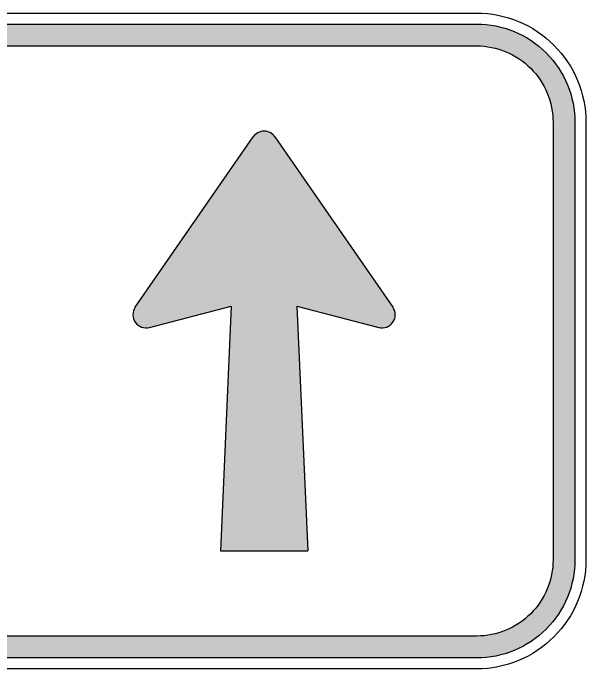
# Model space of a CAD drawing. Extents: x 44 to 263, y 138 to 206.
# Drawn here: x 210.8 to 263.2, y 146.3 to 206.3 of the extents above; entities that cross this region are included whole.
import ezdxf

# ---------------------------------------------------------------- set-up
doc = ezdxf.new("R2010")
doc.units = 0
doc.header["$LTSCALE"] = 12
doc.header["$MEASUREMENT"] = 0
doc.layers.add('L25', color=1, linetype='CONTINUOUS')
doc.layers.add('L35', color=3, linetype='CONTINUOUS')

# ---------------------------------------------------------------- blocks, each defined once
blk = doc.blocks.new('D1ARROW')
at = {"layer": 'L35'}
for p, q in [((-117.87, 222.83), (-9.87, 378.83)), ((9.87, 378.83), (117.87, 222.83)), ((-104.96, 204.39), (-30, 224)), ((-30, 224), (-40, 0)), ((30, 224), (104.96, 204.39)), ((30, 224), (40, 0)), ((-40, 0), (40, 0))]:
    blk.add_line(p, q, dxfattribs=at)
for centre, start, end in [((0, 372), 34.69515, 145.30485), ((-108, 216), 145.30485, 284.65935), ((108, 216), 255.34065, 34.69515)]:
    blk.add_arc(centre, 12, start, end, dxfattribs=at)
blk = doc.blocks.new('IBLK1')
at = {"layer": 'L35', "xscale": 0.1, "yscale": 0.1, "zscale": 0.1}
blk.add_blockref('D1ARROW', (12, 0), dxfattribs=at)

msp = doc.modelspace()

# ---------------------------------------------------------------- hatches: boundary and pattern name
at = {"layer": 'L25'}
h = msp.add_hatch(color=256, dxfattribs=at)
edge = h.paths.add_edge_path()
edge.add_line((83.168, 205.35), (253.168, 205.35))
edge.add_arc((253.168, 196.35), 9, 0, 90, ccw=False)
edge.add_line((262.168, 196.35), (262.168, 156.35))
edge.add_arc((253.168, 156.35), 9, 270, 360, ccw=False)
edge.add_line((253.168, 147.35), (83.168, 147.35))
edge.add_arc((83.168, 156.35), 9, 180, 270, ccw=False)
edge.add_line((74.168, 156.35), (74.168, 196.35))
edge.add_arc((83.168, 196.35), 9, 90, 180, ccw=False)
edge = h.paths.add_edge_path(flags=16)
edge.add_line((83.168, 203.35), (253.168, 203.35))
edge.add_arc((253.168, 196.35), 7, 0, 90, ccw=False)
edge.add_line((260.168, 196.35), (260.168, 156.35))
edge.add_arc((253.168, 156.35), 7, -90, 0, ccw=False)
edge.add_line((253.168, 149.35), (83.168, 149.35))
edge.add_arc((83.168, 156.35), 7, 180, 270, ccw=False)
edge.add_line((76.168, 156.35), (76.168, 196.35))
edge.add_arc((83.168, 196.35), 7, 90, 180, ccw=False)
msp.add_hatch(color=256, dxfattribs=at).paths.add_polyline_path([(234.716, 195.033, 0.523953), (232.743, 195.033), (221.943, 179.433, 0.696018), (223.233, 177.589), (230.73, 179.55), (229.73, 157.15), (237.73, 157.15), (236.73, 179.55), (244.226, 177.589, 0.696018), (245.516, 179.433)])

# ---------------------------------------------------------------- linework, layer by layer
at = {"layer": 'L35'}
for points in [[(83.168, 206.35), (253.168, 206.35, -0.414214), (263.168, 196.35), (263.168, 156.35, -0.414214), (253.168, 146.35), (83.168, 146.35, -0.414214), (73.168, 156.35), (73.168, 196.35, -0.414214)], [(83.168, 205.35), (253.168, 205.35, -0.414214), (262.168, 196.35), (262.168, 156.35, -0.414214), (253.168, 147.35), (83.168, 147.35, -0.414214), (74.168, 156.35), (74.168, 196.35, -0.414214)], [(83.168, 203.35), (253.168, 203.35, -0.414214), (260.168, 196.35), (260.168, 156.35, -0.414214), (253.168, 149.35), (83.168, 149.35, -0.414214), (76.168, 156.35), (76.168, 196.35, -0.414214)]]:
    msp.add_lwpolyline(points, format="xyb", close=True, dxfattribs=at)

# ---------------------------------------------------------------- block references
msp.add_blockref('IBLK1', (221.73, 157.15), dxfattribs=at)

doc.saveas('drawing.dxf')
